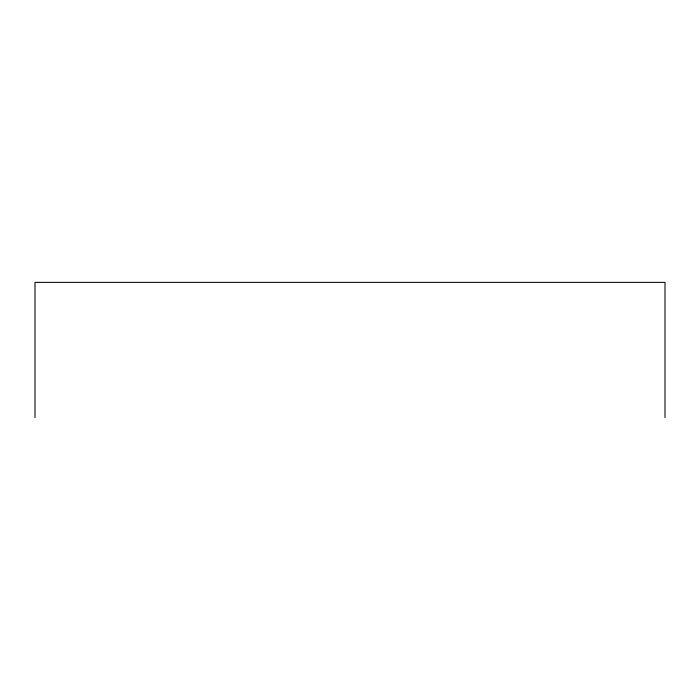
<?xml version="1.0" encoding="UTF-8"?>
<svg xmlns="http://www.w3.org/2000/svg" width="700" height="700" viewBox="0 0 700 700"><rect width="100%" height="100%" fill="white"/><g stroke="black" fill="none" stroke-linecap="round" stroke-linejoin="round"><path stroke-width="1.05" d="M665 417.62L665 282.38L35 282.38L35 417.62"/></g></svg>
